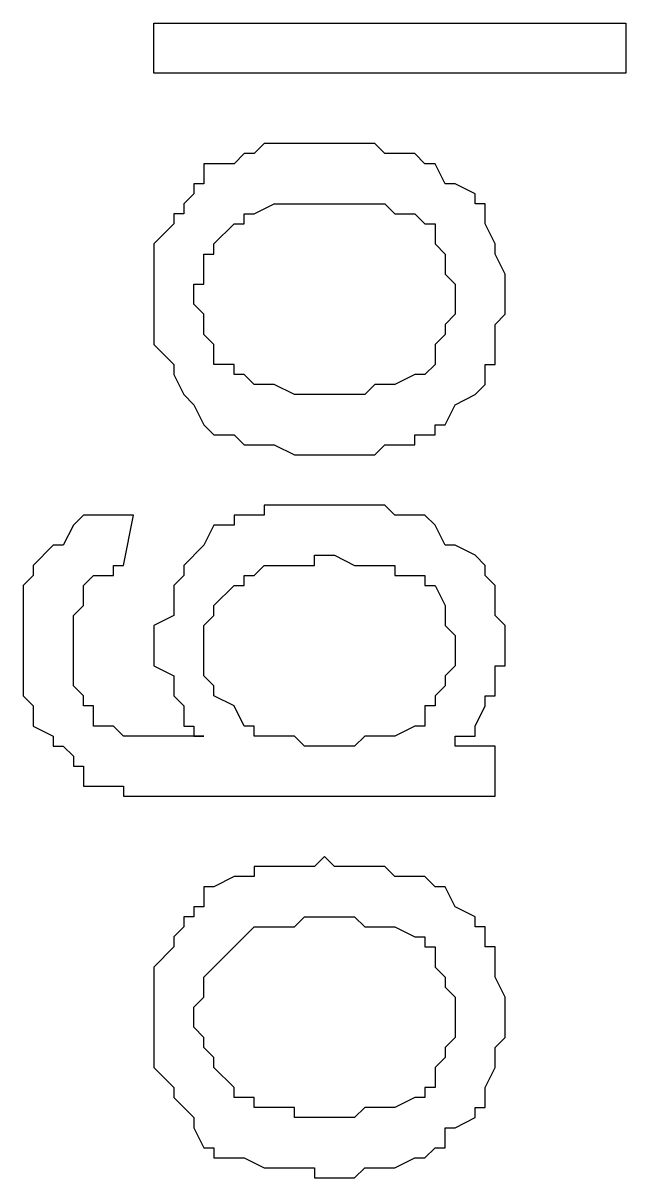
# Model space of a CAD drawing. Header units: millimetres. Extents: x -3 to 153, y 27 to 116.
# Drawn here: x 147.269 to 148.539, y 48.58 to 51.014 of the extents above; entities that cross this region are included whole.
import ezdxf

# ---------------------------------------------------------------- set-up
doc = ezdxf.new("R2010")
doc.units = ezdxf.units.MM
doc.header["$MEASUREMENT"] = 0
doc.layers.add('layer 1', color=7, linetype='Continuous')

msp = doc.modelspace()

# ---------------------------------------------------------------- linework, layer by layer
at = {"layer": 'layer 1', "color": 0}
for points, knots in [([(147.5442, 51.014), (147.5442, 51.014), (147.5442, 50.9082), (147.5442, 50.9082), (147.5442, 50.9082), (147.5442, 50.9082), (148.539, 50.9082), (148.539, 50.9082), (148.539, 50.9082), (148.539, 50.9082), (148.539, 51.014), (148.539, 51.014), (148.539, 51.014), (148.539, 51.014), (147.5442, 51.014), (147.5442, 51.014)], [0, 0, 0, 0, 0.2, 0.2, 0.2, 0.2, 0.4, 0.4, 0.4, 0.4, 0.6, 0.6, 0.6, 0.6, 1, 1, 1, 1]), ([(147.904, 50.76), (147.904, 50.76), (148.0099, 50.76), (148.0099, 50.76), (148.0099, 50.76), (148.0099, 50.76), (148.031, 50.7389), (148.031, 50.7389), (148.031, 50.7389), (148.031, 50.7389), (148.0945, 50.7389), (148.0945, 50.7389), (148.0945, 50.7389), (148.0945, 50.7389), (148.1157, 50.7177), (148.1157, 50.7177), (148.1157, 50.7177), (148.1157, 50.7177), (148.1369, 50.7177), (148.1369, 50.7177), (148.1369, 50.7177), (148.1369, 50.7177), (148.158, 50.6754), (148.158, 50.6754), (148.158, 50.6754), (148.158, 50.6754), (148.1792, 50.6754), (148.1792, 50.6754), (148.1792, 50.6754), (148.1792, 50.6754), (148.2215, 50.6542), (148.2215, 50.6542), (148.2215, 50.6542), (148.2215, 50.6542), (148.2215, 50.633), (148.2215, 50.633), (148.2215, 50.633), (148.2215, 50.633), (148.2427, 50.633), (148.2427, 50.633), (148.2427, 50.633), (148.2427, 50.633), (148.2427, 50.5907), (148.2427, 50.5907), (148.2427, 50.5907), (148.2427, 50.5907), (148.2639, 50.5484), (148.2639, 50.5484), (148.2639, 50.5484), (148.2639, 50.5484), (148.2639, 50.5272), (148.2639, 50.5272), (148.2639, 50.5272), (148.2639, 50.5272), (148.285, 50.4849), (148.285, 50.4849), (148.285, 50.4849), (148.285, 50.4849), (148.285, 50.4002), (148.285, 50.4002), (148.285, 50.4002), (148.285, 50.4002), (148.2639, 50.379), (148.2639, 50.379), (148.2639, 50.379), (148.2639, 50.379), (148.2639, 50.2944), (148.2639, 50.2944), (148.2639, 50.2944), (148.2639, 50.2944), (148.2427, 50.2944), (148.2427, 50.2944), (148.2427, 50.2944), (148.2427, 50.2944), (148.2427, 50.252), (148.2427, 50.252), (148.2427, 50.252), (148.2427, 50.252), (148.2215, 50.2309), (148.2215, 50.2309), (148.2215, 50.2309), (148.2215, 50.2309), (148.1792, 50.2097), (148.1792, 50.2097), (148.1792, 50.2097), (148.1792, 50.2097), (148.158, 50.1674), (148.158, 50.1674), (148.158, 50.1674), (148.158, 50.1674), (148.1369, 50.1674), (148.1369, 50.1674), (148.1369, 50.1674), (148.1369, 50.1674), (148.1369, 50.1462), (148.1369, 50.1462), (148.1369, 50.1462), (148.1369, 50.1462), (148.0945, 50.1462), (148.0945, 50.1462), (148.0945, 50.1462), (148.0945, 50.1462), (148.0945, 50.125), (148.0945, 50.125), (148.0945, 50.125), (148.0945, 50.125), (148.031, 50.125), (148.031, 50.125), (148.031, 50.125), (148.031, 50.125), (148.0099, 50.1039), (148.0099, 50.1039), (148.0099, 50.1039), (148.0099, 50.1039), (147.8405, 50.1039), (147.8405, 50.1039), (147.8405, 50.1039), (147.8405, 50.1039), (147.7982, 50.125), (147.7982, 50.125), (147.7982, 50.125), (147.7982, 50.125), (147.7347, 50.125), (147.7347, 50.125), (147.7347, 50.125), (147.7347, 50.125), (147.7135, 50.1462), (147.7135, 50.1462), (147.7135, 50.1462), (147.7135, 50.1462), (147.6712, 50.1462), (147.6712, 50.1462), (147.6712, 50.1462), (147.6712, 50.1462), (147.65, 50.1674), (147.65, 50.1674), (147.65, 50.1674), (147.65, 50.1674), (147.6289, 50.2097), (147.6289, 50.2097), (147.6289, 50.2097), (147.6289, 50.2097), (147.6077, 50.2309), (147.6077, 50.2309), (147.6077, 50.2309), (147.6077, 50.2309), (147.5865, 50.2732), (147.5865, 50.2732), (147.5865, 50.2732), (147.5865, 50.2732), (147.5865, 50.2944), (147.5865, 50.2944), (147.5865, 50.2944), (147.5865, 50.2944), (147.5442, 50.3367), (147.5442, 50.3367), (147.5442, 50.3367), (147.5442, 50.3367), (147.5442, 50.5484), (147.5442, 50.5484), (147.5442, 50.5484), (147.5442, 50.5484), (147.5865, 50.5907), (147.5865, 50.5907), (147.5865, 50.5907), (147.5865, 50.5907), (147.5865, 50.6119), (147.5865, 50.6119), (147.5865, 50.6119), (147.5865, 50.6119), (147.6077, 50.6119), (147.6077, 50.6119), (147.6077, 50.6119), (147.6077, 50.6119), (147.6077, 50.633), (147.6077, 50.633), (147.6077, 50.633), (147.6077, 50.633), (147.6289, 50.6542), (147.6289, 50.6542), (147.6289, 50.6542), (147.6289, 50.6542), (147.6289, 50.6754), (147.6289, 50.6754), (147.6289, 50.6754), (147.6289, 50.6754), (147.65, 50.6754), (147.65, 50.6754), (147.65, 50.6754), (147.65, 50.6754), (147.65, 50.7177), (147.65, 50.7177), (147.65, 50.7177), (147.65, 50.7177), (147.7135, 50.7177), (147.7135, 50.7177), (147.7135, 50.7177), (147.7135, 50.7177), (147.7347, 50.7389), (147.7347, 50.7389), (147.7347, 50.7389), (147.7347, 50.7389), (147.7559, 50.7389), (147.7559, 50.7389), (147.7559, 50.7389), (147.7559, 50.7389), (147.777, 50.76), (147.777, 50.76), (147.777, 50.76), (147.777, 50.76), (147.904, 50.76), (147.904, 50.76)], [0, 0, 0, 0, 0.018519, 0.018519, 0.018519, 0.018519, 0.037037, 0.037037, 0.037037, 0.037037, 0.055556, 0.055556, 0.055556, 0.055556, 0.074074, 0.074074, 0.074074, 0.074074, 0.092593, 0.092593, 0.092593, 0.092593, 0.111111, 0.111111, 0.111111, 0.111111, 0.12963, 0.12963, 0.12963, 0.12963, 0.148148, 0.148148, 0.148148, 0.148148, 0.166667, 0.166667, 0.166667, 0.166667, 0.185185, 0.185185, 0.185185, 0.185185, 0.203704, 0.203704, 0.203704, 0.203704, 0.222222, 0.222222, 0.222222, 0.222222, 0.240741, 0.240741, 0.240741, 0.240741, 0.259259, 0.259259, 0.259259, 0.259259, 0.277778, 0.277778, 0.277778, 0.277778, 0.296296, 0.296296, 0.296296, 0.296296, 0.314815, 0.314815, 0.314815, 0.314815, 0.333333, 0.333333, 0.333333, 0.333333, 0.351852, 0.351852, 0.351852, 0.351852, 0.37037, 0.37037, 0.37037, 0.37037, 0.388889, 0.388889, 0.388889, 0.388889, 0.407407, 0.407407, 0.407407, 0.407407, 0.425926, 0.425926, 0.425926, 0.425926, 0.444444, 0.444444, 0.444444, 0.444444, 0.462963, 0.462963, 0.462963, 0.462963, 0.481481, 0.481481, 0.481481, 0.481481, 0.5, 0.5, 0.5, 0.5, 0.518519, 0.518519, 0.518519, 0.518519, 0.537037, 0.537037, 0.537037, 0.537037, 0.555556, 0.555556, 0.555556, 0.555556, 0.574074, 0.574074, 0.574074, 0.574074, 0.592593, 0.592593, 0.592593, 0.592593, 0.611111, 0.611111, 0.611111, 0.611111, 0.62963, 0.62963, 0.62963, 0.62963, 0.648148, 0.648148, 0.648148, 0.648148, 0.666667, 0.666667, 0.666667, 0.666667, 0.685185, 0.685185, 0.685185, 0.685185, 0.703704, 0.703704, 0.703704, 0.703704, 0.722222, 0.722222, 0.722222, 0.722222, 0.740741, 0.740741, 0.740741, 0.740741, 0.759259, 0.759259, 0.759259, 0.759259, 0.777778, 0.777778, 0.777778, 0.777778, 0.796296, 0.796296, 0.796296, 0.796296, 0.814815, 0.814815, 0.814815, 0.814815, 0.833333, 0.833333, 0.833333, 0.833333, 0.851852, 0.851852, 0.851852, 0.851852, 0.87037, 0.87037, 0.87037, 0.87037, 0.888889, 0.888889, 0.888889, 0.888889, 0.907407, 0.907407, 0.907407, 0.907407, 0.925926, 0.925926, 0.925926, 0.925926, 0.944444, 0.944444, 0.944444, 0.944444, 0.962963, 0.962963, 0.962963, 0.962963, 1, 1, 1, 1]), ([(147.904, 50.633), (147.904, 50.633), (147.7982, 50.633), (147.7982, 50.633), (147.7982, 50.633), (147.7982, 50.633), (147.7559, 50.6119), (147.7559, 50.6119), (147.7559, 50.6119), (147.7559, 50.6119), (147.7347, 50.6119), (147.7347, 50.6119), (147.7347, 50.6119), (147.7347, 50.6119), (147.7347, 50.5907), (147.7347, 50.5907), (147.7347, 50.5907), (147.7347, 50.5907), (147.7135, 50.5907), (147.7135, 50.5907), (147.7135, 50.5907), (147.7135, 50.5907), (147.6712, 50.5484), (147.6712, 50.5484), (147.6712, 50.5484), (147.6712, 50.5484), (147.6712, 50.5272), (147.6712, 50.5272), (147.6712, 50.5272), (147.6712, 50.5272), (147.65, 50.5272), (147.65, 50.5272), (147.65, 50.5272), (147.65, 50.5272), (147.65, 50.4637), (147.65, 50.4637), (147.65, 50.4637), (147.65, 50.4637), (147.6289, 50.4637), (147.6289, 50.4637), (147.6289, 50.4637), (147.6289, 50.4637), (147.6289, 50.4214), (147.6289, 50.4214), (147.6289, 50.4214), (147.6289, 50.4214), (147.65, 50.4002), (147.65, 50.4002), (147.65, 50.4002), (147.65, 50.4002), (147.65, 50.3579), (147.65, 50.3579), (147.65, 50.3579), (147.65, 50.3579), (147.6712, 50.3367), (147.6712, 50.3367), (147.6712, 50.3367), (147.6712, 50.3367), (147.6712, 50.2944), (147.6712, 50.2944), (147.6712, 50.2944), (147.6712, 50.2944), (147.7135, 50.2944), (147.7135, 50.2944), (147.7135, 50.2944), (147.7135, 50.2944), (147.7135, 50.2732), (147.7135, 50.2732), (147.7135, 50.2732), (147.7135, 50.2732), (147.7347, 50.2732), (147.7347, 50.2732), (147.7347, 50.2732), (147.7347, 50.2732), (147.7559, 50.252), (147.7559, 50.252), (147.7559, 50.252), (147.7559, 50.252), (147.7982, 50.252), (147.7982, 50.252), (147.7982, 50.252), (147.7982, 50.252), (147.8405, 50.2309), (147.8405, 50.2309), (147.8405, 50.2309), (147.8405, 50.2309), (147.9887, 50.2309), (147.9887, 50.2309), (147.9887, 50.2309), (147.9887, 50.2309), (148.0099, 50.252), (148.0099, 50.252), (148.0099, 50.252), (148.0099, 50.252), (148.0522, 50.252), (148.0522, 50.252), (148.0522, 50.252), (148.0522, 50.252), (148.0945, 50.2732), (148.0945, 50.2732), (148.0945, 50.2732), (148.0945, 50.2732), (148.1157, 50.2732), (148.1157, 50.2732), (148.1157, 50.2732), (148.1157, 50.2732), (148.1369, 50.2944), (148.1369, 50.2944), (148.1369, 50.2944), (148.1369, 50.2944), (148.1369, 50.3367), (148.1369, 50.3367), (148.1369, 50.3367), (148.1369, 50.3367), (148.158, 50.3579), (148.158, 50.3579), (148.158, 50.3579), (148.158, 50.3579), (148.158, 50.379), (148.158, 50.379), (148.158, 50.379), (148.158, 50.379), (148.1792, 50.4002), (148.1792, 50.4002), (148.1792, 50.4002), (148.1792, 50.4002), (148.1792, 50.4637), (148.1792, 50.4637), (148.1792, 50.4637), (148.1792, 50.4637), (148.158, 50.4849), (148.158, 50.4849), (148.158, 50.4849), (148.158, 50.4849), (148.158, 50.5272), (148.158, 50.5272), (148.158, 50.5272), (148.158, 50.5272), (148.1369, 50.5484), (148.1369, 50.5484), (148.1369, 50.5484), (148.1369, 50.5484), (148.1369, 50.5907), (148.1369, 50.5907), (148.1369, 50.5907), (148.1369, 50.5907), (148.1157, 50.5907), (148.1157, 50.5907), (148.1157, 50.5907), (148.1157, 50.5907), (148.0945, 50.6119), (148.0945, 50.6119), (148.0945, 50.6119), (148.0945, 50.6119), (148.0522, 50.6119), (148.0522, 50.6119), (148.0522, 50.6119), (148.0522, 50.6119), (148.031, 50.633), (148.031, 50.633), (148.031, 50.633), (148.031, 50.633), (147.904, 50.633), (147.904, 50.633)], [0, 0, 0, 0, 0.02381, 0.02381, 0.02381, 0.02381, 0.047619, 0.047619, 0.047619, 0.047619, 0.071429, 0.071429, 0.071429, 0.071429, 0.095238, 0.095238, 0.095238, 0.095238, 0.119048, 0.119048, 0.119048, 0.119048, 0.142857, 0.142857, 0.142857, 0.142857, 0.166667, 0.166667, 0.166667, 0.166667, 0.190476, 0.190476, 0.190476, 0.190476, 0.214286, 0.214286, 0.214286, 0.214286, 0.238095, 0.238095, 0.238095, 0.238095, 0.261905, 0.261905, 0.261905, 0.261905, 0.285714, 0.285714, 0.285714, 0.285714, 0.309524, 0.309524, 0.309524, 0.309524, 0.333333, 0.333333, 0.333333, 0.333333, 0.357143, 0.357143, 0.357143, 0.357143, 0.380952, 0.380952, 0.380952, 0.380952, 0.404762, 0.404762, 0.404762, 0.404762, 0.428571, 0.428571, 0.428571, 0.428571, 0.452381, 0.452381, 0.452381, 0.452381, 0.47619, 0.47619, 0.47619, 0.47619, 0.5, 0.5, 0.5, 0.5, 0.52381, 0.52381, 0.52381, 0.52381, 0.547619, 0.547619, 0.547619, 0.547619, 0.571429, 0.571429, 0.571429, 0.571429, 0.595238, 0.595238, 0.595238, 0.595238, 0.619048, 0.619048, 0.619048, 0.619048, 0.642857, 0.642857, 0.642857, 0.642857, 0.666667, 0.666667, 0.666667, 0.666667, 0.690476, 0.690476, 0.690476, 0.690476, 0.714286, 0.714286, 0.714286, 0.714286, 0.738095, 0.738095, 0.738095, 0.738095, 0.761905, 0.761905, 0.761905, 0.761905, 0.785714, 0.785714, 0.785714, 0.785714, 0.809524, 0.809524, 0.809524, 0.809524, 0.833333, 0.833333, 0.833333, 0.833333, 0.857143, 0.857143, 0.857143, 0.857143, 0.880952, 0.880952, 0.880952, 0.880952, 0.904762, 0.904762, 0.904762, 0.904762, 0.928571, 0.928571, 0.928571, 0.928571, 0.952381, 0.952381, 0.952381, 0.952381, 1, 1, 1, 1]), ([(147.5019, 49.9769), (147.5019, 49.9769), (147.4807, 49.871), (147.4807, 49.871), (147.4807, 49.871), (147.4807, 49.871), (147.4595, 49.871), (147.4595, 49.871), (147.4595, 49.871), (147.4595, 49.871), (147.4595, 49.8499), (147.4595, 49.8499), (147.4595, 49.8499), (147.4595, 49.8499), (147.4172, 49.8499), (147.4172, 49.8499), (147.4172, 49.8499), (147.4172, 49.8499), (147.396, 49.8287), (147.396, 49.8287), (147.396, 49.8287), (147.396, 49.8287), (147.396, 49.7864), (147.396, 49.7864), (147.396, 49.7864), (147.396, 49.7864), (147.3749, 49.7652), (147.3749, 49.7652), (147.3749, 49.7652), (147.3749, 49.7652), (147.3749, 49.617), (147.3749, 49.617), (147.3749, 49.617), (147.3749, 49.617), (147.396, 49.5959), (147.396, 49.5959), (147.396, 49.5959), (147.396, 49.5959), (147.396, 49.5747), (147.396, 49.5747), (147.396, 49.5747), (147.396, 49.5747), (147.4172, 49.5747), (147.4172, 49.5747), (147.4172, 49.5747), (147.4172, 49.5747), (147.4172, 49.5324), (147.4172, 49.5324), (147.4172, 49.5324), (147.4172, 49.5324), (147.4595, 49.5324), (147.4595, 49.5324), (147.4595, 49.5324), (147.4595, 49.5324), (147.4807, 49.5112), (147.4807, 49.5112), (147.4807, 49.5112), (147.4807, 49.5112), (147.65, 49.5112), (147.65, 49.5112), (147.65, 49.5112), (147.65, 49.5112), (147.6289, 49.5112), (147.6289, 49.5112), (147.6289, 49.5112), (147.6289, 49.5112), (147.6289, 49.5324), (147.6289, 49.5324), (147.6289, 49.5324), (147.6289, 49.5324), (147.6077, 49.5324), (147.6077, 49.5324), (147.6077, 49.5324), (147.6077, 49.5324), (147.6077, 49.5747), (147.6077, 49.5747), (147.6077, 49.5747), (147.6077, 49.5747), (147.5865, 49.5959), (147.5865, 49.5959), (147.5865, 49.5959), (147.5865, 49.5959), (147.5865, 49.6382), (147.5865, 49.6382), (147.5865, 49.6382), (147.5865, 49.6382), (147.5442, 49.6594), (147.5442, 49.6594), (147.5442, 49.6594), (147.5442, 49.6594), (147.5442, 49.744), (147.5442, 49.744), (147.5442, 49.744), (147.5442, 49.744), (147.5865, 49.7652), (147.5865, 49.7652), (147.5865, 49.7652), (147.5865, 49.7652), (147.5865, 49.8287), (147.5865, 49.8287), (147.5865, 49.8287), (147.5865, 49.8287), (147.6077, 49.8499), (147.6077, 49.8499), (147.6077, 49.8499), (147.6077, 49.8499), (147.6077, 49.871), (147.6077, 49.871), (147.6077, 49.871), (147.6077, 49.871), (147.65, 49.9134), (147.65, 49.9134), (147.65, 49.9134), (147.65, 49.9134), (147.6712, 49.9557), (147.6712, 49.9557), (147.6712, 49.9557), (147.6712, 49.9557), (147.7135, 49.9557), (147.7135, 49.9557), (147.7135, 49.9557), (147.7135, 49.9557), (147.7135, 49.9769), (147.7135, 49.9769), (147.7135, 49.9769), (147.7135, 49.9769), (147.777, 49.9769), (147.777, 49.9769), (147.777, 49.9769), (147.777, 49.9769), (147.777, 49.998), (147.777, 49.998), (147.777, 49.998), (147.777, 49.998), (148.031, 49.998), (148.031, 49.998), (148.031, 49.998), (148.031, 49.998), (148.0522, 49.9769), (148.0522, 49.9769), (148.0522, 49.9769), (148.0522, 49.9769), (148.1157, 49.9769), (148.1157, 49.9769), (148.1157, 49.9769), (148.1157, 49.9769), (148.1369, 49.9557), (148.1369, 49.9557), (148.1369, 49.9557), (148.1369, 49.9557), (148.158, 49.9134), (148.158, 49.9134), (148.158, 49.9134), (148.158, 49.9134), (148.1792, 49.9134), (148.1792, 49.9134), (148.1792, 49.9134), (148.1792, 49.9134), (148.2215, 49.8922), (148.2215, 49.8922), (148.2215, 49.8922), (148.2215, 49.8922), (148.2427, 49.871), (148.2427, 49.871), (148.2427, 49.871), (148.2427, 49.871), (148.2427, 49.8499), (148.2427, 49.8499), (148.2427, 49.8499), (148.2427, 49.8499), (148.2639, 49.8287), (148.2639, 49.8287), (148.2639, 49.8287), (148.2639, 49.8287), (148.2639, 49.7652), (148.2639, 49.7652), (148.2639, 49.7652), (148.2639, 49.7652), (148.285, 49.744), (148.285, 49.744), (148.285, 49.744), (148.285, 49.744), (148.285, 49.6594), (148.285, 49.6594), (148.285, 49.6594), (148.285, 49.6594), (148.2639, 49.6594), (148.2639, 49.6594), (148.2639, 49.6594), (148.2639, 49.6594), (148.2639, 49.5959), (148.2639, 49.5959), (148.2639, 49.5959), (148.2639, 49.5959), (148.2427, 49.5959), (148.2427, 49.5959), (148.2427, 49.5959), (148.2427, 49.5959), (148.2427, 49.5747), (148.2427, 49.5747), (148.2427, 49.5747), (148.2427, 49.5747), (148.2215, 49.5324), (148.2215, 49.5324), (148.2215, 49.5324), (148.2215, 49.5324), (148.2215, 49.5112), (148.2215, 49.5112), (148.2215, 49.5112), (148.2215, 49.5112), (148.1792, 49.5112), (148.1792, 49.5112), (148.1792, 49.5112), (148.1792, 49.5112), (148.1792, 49.49), (148.1792, 49.49), (148.1792, 49.49), (148.1792, 49.49), (148.2639, 49.49), (148.2639, 49.49), (148.2639, 49.49), (148.2639, 49.49), (148.2639, 49.3842), (148.2639, 49.3842), (148.2639, 49.3842), (148.2639, 49.3842), (147.65, 49.3842), (147.65, 49.3842), (147.65, 49.3842), (147.6077, 49.3842), (147.5654, 49.3842), (147.523, 49.3842), (147.523, 49.3842), (147.523, 49.3842), (147.4807, 49.3842), (147.4807, 49.3842), (147.4807, 49.3842), (147.4807, 49.3842), (147.4807, 49.4054), (147.4807, 49.4054), (147.4807, 49.4054), (147.4807, 49.4054), (147.396, 49.4054), (147.396, 49.4054), (147.396, 49.4054), (147.396, 49.4054), (147.396, 49.4477), (147.396, 49.4477), (147.396, 49.4477), (147.396, 49.4477), (147.3749, 49.4477), (147.3749, 49.4477), (147.3749, 49.4477), (147.3749, 49.4477), (147.3749, 49.4689), (147.3749, 49.4689), (147.3749, 49.4689), (147.3749, 49.4689), (147.3537, 49.49), (147.3537, 49.49), (147.3537, 49.49), (147.3537, 49.49), (147.3325, 49.49), (147.3325, 49.49), (147.3325, 49.49), (147.3325, 49.49), (147.3325, 49.5112), (147.3325, 49.5112), (147.3325, 49.5112), (147.3325, 49.5112), (147.2902, 49.5324), (147.2902, 49.5324), (147.2902, 49.5324), (147.2902, 49.5324), (147.2902, 49.5747), (147.2902, 49.5747), (147.2902, 49.5747), (147.2902, 49.5747), (147.269, 49.5959), (147.269, 49.5959), (147.269, 49.5959), (147.269, 49.5959), (147.269, 49.8287), (147.269, 49.8287), (147.269, 49.8287), (147.269, 49.8287), (147.2902, 49.8499), (147.2902, 49.8499), (147.2902, 49.8499), (147.2902, 49.8499), (147.2902, 49.871), (147.2902, 49.871), (147.2902, 49.871), (147.2902, 49.871), (147.3325, 49.9134), (147.3325, 49.9134), (147.3325, 49.9134), (147.3325, 49.9134), (147.3537, 49.9134), (147.3537, 49.9134), (147.3537, 49.9134), (147.3537, 49.9134), (147.3749, 49.9557), (147.3749, 49.9557), (147.3749, 49.9557), (147.3749, 49.9557), (147.396, 49.9769), (147.396, 49.9769), (147.396, 49.9769), (147.396, 49.9769), (147.5019, 49.9769), (147.5019, 49.9769)], [0, 0, 0, 0, 0.012658, 0.012658, 0.012658, 0.012658, 0.025316, 0.025316, 0.025316, 0.025316, 0.037975, 0.037975, 0.037975, 0.037975, 0.050633, 0.050633, 0.050633, 0.050633, 0.063291, 0.063291, 0.063291, 0.063291, 0.075949, 0.075949, 0.075949, 0.075949, 0.088608, 0.088608, 0.088608, 0.088608, 0.101266, 0.101266, 0.101266, 0.101266, 0.113924, 0.113924, 0.113924, 0.113924, 0.126582, 0.126582, 0.126582, 0.126582, 0.139241, 0.139241, 0.139241, 0.139241, 0.151899, 0.151899, 0.151899, 0.151899, 0.164557, 0.164557, 0.164557, 0.164557, 0.177215, 0.177215, 0.177215, 0.177215, 0.189873, 0.189873, 0.189873, 0.189873, 0.202532, 0.202532, 0.202532, 0.202532, 0.21519, 0.21519, 0.21519, 0.21519, 0.227848, 0.227848, 0.227848, 0.227848, 0.240506, 0.240506, 0.240506, 0.240506, 0.253165, 0.253165, 0.253165, 0.253165, 0.265823, 0.265823, 0.265823, 0.265823, 0.278481, 0.278481, 0.278481, 0.278481, 0.291139, 0.291139, 0.291139, 0.291139, 0.303797, 0.303797, 0.303797, 0.303797, 0.316456, 0.316456, 0.316456, 0.316456, 0.329114, 0.329114, 0.329114, 0.329114, 0.341772, 0.341772, 0.341772, 0.341772, 0.35443, 0.35443, 0.35443, 0.35443, 0.367089, 0.367089, 0.367089, 0.367089, 0.379747, 0.379747, 0.379747, 0.379747, 0.392405, 0.392405, 0.392405, 0.392405, 0.405063, 0.405063, 0.405063, 0.405063, 0.417722, 0.417722, 0.417722, 0.417722, 0.43038, 0.43038, 0.43038, 0.43038, 0.443038, 0.443038, 0.443038, 0.443038, 0.455696, 0.455696, 0.455696, 0.455696, 0.468354, 0.468354, 0.468354, 0.468354, 0.481013, 0.481013, 0.481013, 0.481013, 0.493671, 0.493671, 0.493671, 0.493671, 0.506329, 0.506329, 0.506329, 0.506329, 0.518987, 0.518987, 0.518987, 0.518987, 0.531646, 0.531646, 0.531646, 0.531646, 0.544304, 0.544304, 0.544304, 0.544304, 0.556962, 0.556962, 0.556962, 0.556962, 0.56962, 0.56962, 0.56962, 0.56962, 0.582278, 0.582278, 0.582278, 0.582278, 0.594937, 0.594937, 0.594937, 0.594937, 0.607595, 0.607595, 0.607595, 0.607595, 0.620253, 0.620253, 0.620253, 0.620253, 0.632911, 0.632911, 0.632911, 0.632911, 0.64557, 0.64557, 0.64557, 0.64557, 0.658228, 0.658228, 0.658228, 0.658228, 0.670886, 0.670886, 0.670886, 0.670886, 0.683544, 0.683544, 0.683544, 0.683544, 0.696203, 0.696203, 0.696203, 0.696203, 0.708861, 0.708861, 0.708861, 0.708861, 0.721519, 0.721519, 0.721519, 0.721519, 0.734177, 0.734177, 0.734177, 0.734177, 0.746835, 0.746835, 0.746835, 0.746835, 0.759494, 0.759494, 0.759494, 0.759494, 0.772152, 0.772152, 0.772152, 0.772152, 0.78481, 0.78481, 0.78481, 0.78481, 0.797468, 0.797468, 0.797468, 0.797468, 0.810127, 0.810127, 0.810127, 0.810127, 0.822785, 0.822785, 0.822785, 0.822785, 0.835443, 0.835443, 0.835443, 0.835443, 0.848101, 0.848101, 0.848101, 0.848101, 0.860759, 0.860759, 0.860759, 0.86076, 0.873418, 0.873418, 0.873418, 0.873418, 0.886076, 0.886076, 0.886076, 0.886076, 0.898734, 0.898734, 0.898734, 0.898734, 0.911392, 0.911392, 0.911392, 0.911392, 0.924051, 0.924051, 0.924051, 0.924051, 0.936709, 0.936709, 0.936709, 0.936709, 0.949367, 0.949367, 0.949367, 0.949367, 0.962025, 0.962025, 0.962025, 0.962025, 0.974684, 0.974684, 0.974684, 0.974684, 1, 1, 1, 1]), ([(147.9252, 49.8922), (147.9252, 49.8922), (147.8829, 49.8922), (147.8829, 49.8922), (147.8829, 49.8922), (147.8829, 49.8922), (147.8829, 49.871), (147.8829, 49.871), (147.8829, 49.871), (147.8829, 49.871), (147.777, 49.871), (147.777, 49.871), (147.777, 49.871), (147.777, 49.871), (147.7559, 49.8499), (147.7559, 49.8499), (147.7559, 49.8499), (147.7559, 49.8499), (147.7347, 49.8499), (147.7347, 49.8499), (147.7347, 49.8499), (147.7347, 49.8499), (147.7347, 49.8287), (147.7347, 49.8287), (147.7347, 49.8287), (147.7347, 49.8287), (147.7135, 49.8287), (147.7135, 49.8287), (147.7135, 49.8287), (147.7135, 49.8287), (147.6712, 49.7864), (147.6712, 49.7864), (147.6712, 49.7864), (147.6712, 49.7864), (147.6712, 49.7652), (147.6712, 49.7652), (147.6712, 49.7652), (147.6712, 49.7652), (147.65, 49.744), (147.65, 49.744), (147.65, 49.744), (147.65, 49.744), (147.65, 49.6382), (147.65, 49.6382), (147.65, 49.6382), (147.65, 49.6382), (147.6712, 49.617), (147.6712, 49.617), (147.6712, 49.617), (147.6712, 49.617), (147.6712, 49.5959), (147.6712, 49.5959), (147.6712, 49.5959), (147.6712, 49.5959), (147.7135, 49.5747), (147.7135, 49.5747), (147.7135, 49.5747), (147.7135, 49.5747), (147.7347, 49.5324), (147.7347, 49.5324), (147.7347, 49.5324), (147.7347, 49.5324), (147.7559, 49.5324), (147.7559, 49.5324), (147.7559, 49.5324), (147.7559, 49.5324), (147.7559, 49.5112), (147.7559, 49.5112), (147.7559, 49.5112), (147.7559, 49.5112), (147.8405, 49.5112), (147.8405, 49.5112), (147.8405, 49.5112), (147.8405, 49.5112), (147.8617, 49.49), (147.8617, 49.49), (147.8617, 49.49), (147.8617, 49.49), (147.9675, 49.49), (147.9675, 49.49), (147.9675, 49.49), (147.9675, 49.49), (147.9887, 49.5112), (147.9887, 49.5112), (147.9887, 49.5112), (147.9887, 49.5112), (148.0522, 49.5112), (148.0522, 49.5112), (148.0522, 49.5112), (148.0522, 49.5112), (148.0945, 49.5324), (148.0945, 49.5324), (148.0945, 49.5324), (148.0945, 49.5324), (148.1157, 49.5324), (148.1157, 49.5324), (148.1157, 49.5324), (148.1157, 49.5324), (148.1157, 49.5747), (148.1157, 49.5747), (148.1157, 49.5747), (148.1157, 49.5747), (148.1369, 49.5747), (148.1369, 49.5747), (148.1369, 49.5747), (148.1369, 49.5747), (148.1369, 49.5959), (148.1369, 49.5959), (148.1369, 49.5959), (148.1369, 49.5959), (148.158, 49.617), (148.158, 49.617), (148.158, 49.617), (148.158, 49.617), (148.158, 49.6382), (148.158, 49.6382), (148.158, 49.6382), (148.158, 49.6382), (148.1792, 49.6594), (148.1792, 49.6594), (148.1792, 49.6594), (148.1792, 49.6594), (148.1792, 49.7229), (148.1792, 49.7229), (148.1792, 49.7229), (148.1792, 49.7229), (148.158, 49.744), (148.158, 49.744), (148.158, 49.744), (148.158, 49.744), (148.158, 49.7864), (148.158, 49.7864), (148.158, 49.7864), (148.158, 49.7864), (148.1369, 49.8287), (148.1369, 49.8287), (148.1369, 49.8287), (148.1369, 49.8287), (148.1157, 49.8287), (148.1157, 49.8287), (148.1157, 49.8287), (148.1157, 49.8287), (148.1157, 49.8499), (148.1157, 49.8499), (148.1157, 49.8499), (148.1157, 49.8499), (148.0522, 49.8499), (148.0522, 49.8499), (148.0522, 49.8499), (148.0522, 49.8499), (148.0522, 49.871), (148.0522, 49.871), (148.0522, 49.871), (148.0522, 49.871), (147.9675, 49.871), (147.9675, 49.871), (147.9675, 49.871), (147.9675, 49.871), (147.9252, 49.8922), (147.9252, 49.8922)], [0, 0, 0, 0, 0.02439, 0.02439, 0.02439, 0.02439, 0.04878, 0.04878, 0.04878, 0.04878, 0.073171, 0.073171, 0.073171, 0.073171, 0.097561, 0.097561, 0.097561, 0.097561, 0.121951, 0.121951, 0.121951, 0.121951, 0.146341, 0.146341, 0.146341, 0.146341, 0.170732, 0.170732, 0.170732, 0.170732, 0.195122, 0.195122, 0.195122, 0.195122, 0.219512, 0.219512, 0.219512, 0.219512, 0.243902, 0.243902, 0.243902, 0.243902, 0.268293, 0.268293, 0.268293, 0.268293, 0.292683, 0.292683, 0.292683, 0.292683, 0.317073, 0.317073, 0.317073, 0.317073, 0.341463, 0.341463, 0.341463, 0.341463, 0.365854, 0.365854, 0.365854, 0.365854, 0.390244, 0.390244, 0.390244, 0.390244, 0.414634, 0.414634, 0.414634, 0.414634, 0.439024, 0.439024, 0.439024, 0.439024, 0.463415, 0.463415, 0.463415, 0.463415, 0.487805, 0.487805, 0.487805, 0.487805, 0.512195, 0.512195, 0.512195, 0.512195, 0.536585, 0.536585, 0.536585, 0.536585, 0.560976, 0.560976, 0.560976, 0.560976, 0.585366, 0.585366, 0.585366, 0.585366, 0.609756, 0.609756, 0.609756, 0.609756, 0.634146, 0.634146, 0.634146, 0.634146, 0.658537, 0.658537, 0.658537, 0.658537, 0.682927, 0.682927, 0.682927, 0.682927, 0.707317, 0.707317, 0.707317, 0.707317, 0.731707, 0.731707, 0.731707, 0.731707, 0.756098, 0.756098, 0.756098, 0.756098, 0.780488, 0.780488, 0.780488, 0.780488, 0.804878, 0.804878, 0.804878, 0.804878, 0.829268, 0.829268, 0.829268, 0.829268, 0.853659, 0.853659, 0.853659, 0.853659, 0.878049, 0.878049, 0.878049, 0.878049, 0.902439, 0.902439, 0.902439, 0.902439, 0.926829, 0.926829, 0.926829, 0.926829, 0.95122, 0.95122, 0.95122, 0.95122, 1, 1, 1, 1]), ([(147.904, 49.2572), (147.904, 49.2572), (147.9252, 49.236), (147.9252, 49.236), (147.9252, 49.236), (147.9252, 49.236), (148.031, 49.236), (148.031, 49.236), (148.031, 49.236), (148.031, 49.236), (148.0522, 49.2149), (148.0522, 49.2149), (148.0522, 49.2149), (148.0522, 49.2149), (148.1157, 49.2149), (148.1157, 49.2149), (148.1157, 49.2149), (148.1157, 49.2149), (148.1369, 49.1937), (148.1369, 49.1937), (148.1369, 49.1937), (148.1369, 49.1937), (148.158, 49.1937), (148.158, 49.1937), (148.158, 49.1937), (148.158, 49.1937), (148.1792, 49.1514), (148.1792, 49.1514), (148.1792, 49.1514), (148.1792, 49.1514), (148.2215, 49.1302), (148.2215, 49.1302), (148.2215, 49.1302), (148.2215, 49.1302), (148.2215, 49.109), (148.2215, 49.109), (148.2215, 49.109), (148.2215, 49.109), (148.2427, 49.109), (148.2427, 49.109), (148.2427, 49.109), (148.2427, 49.109), (148.2427, 49.0667), (148.2427, 49.0667), (148.2427, 49.0667), (148.2427, 49.0667), (148.2639, 49.0667), (148.2639, 49.0667), (148.2639, 49.0667), (148.2639, 49.0667), (148.2639, 49.0032), (148.2639, 49.0032), (148.2639, 49.0032), (148.2639, 49.0032), (148.285, 48.9609), (148.285, 48.9609), (148.285, 48.9609), (148.285, 48.9609), (148.285, 48.8762), (148.285, 48.8762), (148.285, 48.8762), (148.285, 48.8762), (148.2639, 48.855), (148.2639, 48.855), (148.2639, 48.855), (148.2639, 48.855), (148.2639, 48.8127), (148.2639, 48.8127), (148.2639, 48.8127), (148.2639, 48.8127), (148.2427, 48.7704), (148.2427, 48.7704), (148.2427, 48.7704), (148.2427, 48.7704), (148.2427, 48.728), (148.2427, 48.728), (148.2427, 48.728), (148.2427, 48.728), (148.2215, 48.728), (148.2215, 48.728), (148.2215, 48.728), (148.2215, 48.728), (148.2215, 48.7069), (148.2215, 48.7069), (148.2215, 48.7069), (148.2215, 48.7069), (148.1792, 48.6857), (148.1792, 48.6857), (148.1792, 48.6857), (148.1792, 48.6857), (148.158, 48.6857), (148.158, 48.6857), (148.158, 48.6857), (148.158, 48.6857), (148.158, 48.6434), (148.158, 48.6434), (148.158, 48.6434), (148.158, 48.6434), (148.1369, 48.6434), (148.1369, 48.6434), (148.1369, 48.6434), (148.1369, 48.6434), (148.1157, 48.6222), (148.1157, 48.6222), (148.1157, 48.6222), (148.1157, 48.6222), (148.0945, 48.6222), (148.0945, 48.6222), (148.0945, 48.6222), (148.0945, 48.6222), (148.0522, 48.601), (148.0522, 48.601), (148.0522, 48.601), (148.0522, 48.601), (147.9887, 48.601), (147.9887, 48.601), (147.9887, 48.601), (147.9887, 48.601), (147.9675, 48.5799), (147.9675, 48.5799), (147.9675, 48.5799), (147.9675, 48.5799), (147.8829, 48.5799), (147.8829, 48.5799), (147.8829, 48.5799), (147.8829, 48.5799), (147.8829, 48.601), (147.8829, 48.601), (147.8829, 48.601), (147.8829, 48.601), (147.777, 48.601), (147.777, 48.601), (147.777, 48.601), (147.777, 48.601), (147.7347, 48.6222), (147.7347, 48.6222), (147.7347, 48.6222), (147.7347, 48.6222), (147.6712, 48.6222), (147.6712, 48.6222), (147.6712, 48.6222), (147.6712, 48.6222), (147.6712, 48.6434), (147.6712, 48.6434), (147.6712, 48.6434), (147.6712, 48.6434), (147.65, 48.6434), (147.65, 48.6434), (147.65, 48.6434), (147.65, 48.6434), (147.6289, 48.6857), (147.6289, 48.6857), (147.6289, 48.6857), (147.6289, 48.6857), (147.6289, 48.7069), (147.6289, 48.7069), (147.6289, 48.7069), (147.6289, 48.7069), (147.5865, 48.7492), (147.5865, 48.7492), (147.5865, 48.7492), (147.5865, 48.7492), (147.5865, 48.7704), (147.5865, 48.7704), (147.5865, 48.7704), (147.5865, 48.7704), (147.5442, 48.8127), (147.5442, 48.8127), (147.5442, 48.8127), (147.5442, 48.8127), (147.5442, 49.0244), (147.5442, 49.0244), (147.5442, 49.0244), (147.5442, 49.0244), (147.5865, 49.0667), (147.5865, 49.0667), (147.5865, 49.0667), (147.5865, 49.0667), (147.5865, 49.0879), (147.5865, 49.0879), (147.5865, 49.0879), (147.5865, 49.0879), (147.6077, 49.109), (147.6077, 49.109), (147.6077, 49.109), (147.6077, 49.109), (147.6077, 49.1302), (147.6077, 49.1302), (147.6077, 49.1302), (147.6077, 49.1302), (147.6289, 49.1302), (147.6289, 49.1302), (147.6289, 49.1302), (147.6289, 49.1302), (147.6289, 49.1514), (147.6289, 49.1514), (147.6289, 49.1514), (147.6289, 49.1514), (147.65, 49.1514), (147.65, 49.1514), (147.65, 49.1514), (147.65, 49.1514), (147.65, 49.1937), (147.65, 49.1937), (147.65, 49.1937), (147.65, 49.1937), (147.6712, 49.1937), (147.6712, 49.1937), (147.6712, 49.1937), (147.6712, 49.1937), (147.7135, 49.2149), (147.7135, 49.2149), (147.7135, 49.2149), (147.7135, 49.2149), (147.7559, 49.2149), (147.7559, 49.2149), (147.7559, 49.2149), (147.7559, 49.2149), (147.7559, 49.236), (147.7559, 49.236), (147.7559, 49.236), (147.7559, 49.236), (147.8829, 49.236), (147.8829, 49.236), (147.8829, 49.236), (147.8829, 49.236), (147.904, 49.2572), (147.904, 49.2572)], [0, 0, 0, 0, 0.017241, 0.017241, 0.017241, 0.017241, 0.034483, 0.034483, 0.034483, 0.034483, 0.051724, 0.051724, 0.051724, 0.051724, 0.068966, 0.068966, 0.068966, 0.068966, 0.086207, 0.086207, 0.086207, 0.086207, 0.103448, 0.103448, 0.103448, 0.103448, 0.12069, 0.12069, 0.12069, 0.12069, 0.137931, 0.137931, 0.137931, 0.137931, 0.155172, 0.155172, 0.155172, 0.155172, 0.172414, 0.172414, 0.172414, 0.172414, 0.189655, 0.189655, 0.189655, 0.189655, 0.206897, 0.206897, 0.206897, 0.206897, 0.224138, 0.224138, 0.224138, 0.224138, 0.241379, 0.241379, 0.241379, 0.241379, 0.258621, 0.258621, 0.258621, 0.258621, 0.275862, 0.275862, 0.275862, 0.275862, 0.293103, 0.293103, 0.293103, 0.293103, 0.310345, 0.310345, 0.310345, 0.310345, 0.327586, 0.327586, 0.327586, 0.327586, 0.344828, 0.344828, 0.344828, 0.344828, 0.362069, 0.362069, 0.362069, 0.362069, 0.37931, 0.37931, 0.37931, 0.37931, 0.396552, 0.396552, 0.396552, 0.396552, 0.413793, 0.413793, 0.413793, 0.413793, 0.431034, 0.431034, 0.431034, 0.431034, 0.448276, 0.448276, 0.448276, 0.448276, 0.465517, 0.465517, 0.465517, 0.465517, 0.482759, 0.482759, 0.482759, 0.482759, 0.5, 0.5, 0.5, 0.5, 0.517241, 0.517241, 0.517241, 0.517241, 0.534483, 0.534483, 0.534483, 0.534483, 0.551724, 0.551724, 0.551724, 0.551724, 0.568966, 0.568966, 0.568966, 0.568966, 0.586207, 0.586207, 0.586207, 0.586207, 0.603448, 0.603448, 0.603448, 0.603448, 0.62069, 0.62069, 0.62069, 0.62069, 0.637931, 0.637931, 0.637931, 0.637931, 0.655172, 0.655172, 0.655172, 0.655172, 0.672414, 0.672414, 0.672414, 0.672414, 0.689655, 0.689655, 0.689655, 0.689655, 0.706897, 0.706897, 0.706897, 0.706897, 0.724138, 0.724138, 0.724138, 0.724138, 0.741379, 0.741379, 0.741379, 0.741379, 0.758621, 0.758621, 0.758621, 0.758621, 0.775862, 0.775862, 0.775862, 0.775862, 0.793103, 0.793103, 0.793103, 0.793103, 0.810345, 0.810345, 0.810345, 0.810345, 0.827586, 0.827586, 0.827586, 0.827586, 0.844828, 0.844828, 0.844828, 0.844828, 0.862069, 0.862069, 0.862069, 0.862069, 0.87931, 0.87931, 0.87931, 0.87931, 0.896552, 0.896552, 0.896552, 0.896552, 0.913793, 0.913793, 0.913793, 0.913793, 0.931034, 0.931034, 0.931034, 0.931034, 0.948276, 0.948276, 0.948276, 0.948276, 0.965517, 0.965517, 0.965517, 0.965517, 1, 1, 1, 1]), ([(147.904, 49.1302), (147.904, 49.1302), (147.8617, 49.1302), (147.8617, 49.1302), (147.8617, 49.1302), (147.8617, 49.1302), (147.8405, 49.109), (147.8405, 49.109), (147.8405, 49.109), (147.8405, 49.109), (147.7559, 49.109), (147.7559, 49.109), (147.7559, 49.109), (147.7559, 49.109), (147.7347, 49.0879), (147.7347, 49.0879), (147.7347, 49.0879), (147.7347, 49.0879), (147.7135, 49.0667), (147.7135, 49.0667), (147.7135, 49.0667), (147.7135, 49.0667), (147.6712, 49.0244), (147.6712, 49.0244), (147.6712, 49.0244), (147.6712, 49.0244), (147.65, 49.0032), (147.65, 49.0032), (147.65, 49.0032), (147.65, 49.0032), (147.65, 48.9609), (147.65, 48.9609), (147.65, 48.9609), (147.65, 48.9609), (147.6289, 48.9397), (147.6289, 48.9397), (147.6289, 48.9397), (147.6289, 48.9397), (147.6289, 48.8974), (147.6289, 48.8974), (147.6289, 48.8974), (147.6289, 48.8974), (147.65, 48.8762), (147.65, 48.8762), (147.65, 48.8762), (147.65, 48.8762), (147.65, 48.855), (147.65, 48.855), (147.65, 48.855), (147.65, 48.855), (147.6712, 48.8339), (147.6712, 48.8339), (147.6712, 48.8339), (147.6712, 48.8339), (147.6712, 48.8127), (147.6712, 48.8127), (147.6712, 48.8127), (147.6712, 48.8127), (147.7135, 48.7704), (147.7135, 48.7704), (147.7135, 48.7704), (147.7135, 48.7704), (147.7135, 48.7492), (147.7135, 48.7492), (147.7135, 48.7492), (147.7135, 48.7492), (147.7559, 48.7492), (147.7559, 48.7492), (147.7559, 48.7492), (147.7559, 48.7492), (147.7559, 48.728), (147.7559, 48.728), (147.7559, 48.728), (147.7559, 48.728), (147.8405, 48.728), (147.8405, 48.728), (147.8405, 48.728), (147.8405, 48.728), (147.8405, 48.7069), (147.8405, 48.7069), (147.8405, 48.7069), (147.8405, 48.7069), (147.9675, 48.7069), (147.9675, 48.7069), (147.9675, 48.7069), (147.9675, 48.7069), (147.9887, 48.728), (147.9887, 48.728), (147.9887, 48.728), (147.9887, 48.728), (148.0522, 48.728), (148.0522, 48.728), (148.0522, 48.728), (148.0522, 48.728), (148.0945, 48.7492), (148.0945, 48.7492), (148.0945, 48.7492), (148.0945, 48.7492), (148.1157, 48.7492), (148.1157, 48.7492), (148.1157, 48.7492), (148.1157, 48.7492), (148.1157, 48.7704), (148.1157, 48.7704), (148.1157, 48.7704), (148.1157, 48.7704), (148.1369, 48.7704), (148.1369, 48.7704), (148.1369, 48.7704), (148.1369, 48.7704), (148.1369, 48.8127), (148.1369, 48.8127), (148.1369, 48.8127), (148.1369, 48.8127), (148.158, 48.8339), (148.158, 48.8339), (148.158, 48.8339), (148.158, 48.8339), (148.158, 48.855), (148.158, 48.855), (148.158, 48.855), (148.158, 48.855), (148.1792, 48.8762), (148.1792, 48.8762), (148.1792, 48.8762), (148.1792, 48.8762), (148.1792, 48.9609), (148.1792, 48.9609), (148.1792, 48.9609), (148.1792, 48.9609), (148.158, 48.982), (148.158, 48.982), (148.158, 48.982), (148.158, 48.982), (148.158, 49.0032), (148.158, 49.0032), (148.158, 49.0032), (148.158, 49.0032), (148.1369, 49.0244), (148.1369, 49.0244), (148.1369, 49.0244), (148.1369, 49.0244), (148.1369, 49.0667), (148.1369, 49.0667), (148.1369, 49.0667), (148.1369, 49.0667), (148.1157, 49.0667), (148.1157, 49.0667), (148.1157, 49.0667), (148.1157, 49.0667), (148.1157, 49.0879), (148.1157, 49.0879), (148.1157, 49.0879), (148.1157, 49.0879), (148.0945, 49.0879), (148.0945, 49.0879), (148.0945, 49.0879), (148.0945, 49.0879), (148.0522, 49.109), (148.0522, 49.109), (148.0522, 49.109), (148.0522, 49.109), (147.9887, 49.109), (147.9887, 49.109), (147.9887, 49.109), (147.9887, 49.109), (147.9675, 49.1302), (147.9675, 49.1302), (147.9675, 49.1302), (147.9675, 49.1302), (147.904, 49.1302), (147.904, 49.1302)], [0, 0, 0, 0, 0.022727, 0.022727, 0.022727, 0.022727, 0.045455, 0.045455, 0.045455, 0.045455, 0.068182, 0.068182, 0.068182, 0.068182, 0.090909, 0.090909, 0.090909, 0.090909, 0.113636, 0.113636, 0.113636, 0.113636, 0.136364, 0.136364, 0.136364, 0.136364, 0.159091, 0.159091, 0.159091, 0.159091, 0.181818, 0.181818, 0.181818, 0.181818, 0.204545, 0.204545, 0.204545, 0.204545, 0.227273, 0.227273, 0.227273, 0.227273, 0.25, 0.25, 0.25, 0.25, 0.272727, 0.272727, 0.272727, 0.272727, 0.295455, 0.295455, 0.295455, 0.295455, 0.318182, 0.318182, 0.318182, 0.318182, 0.340909, 0.340909, 0.340909, 0.340909, 0.363636, 0.363636, 0.363636, 0.363636, 0.386364, 0.386364, 0.386364, 0.386364, 0.409091, 0.409091, 0.409091, 0.409091, 0.431818, 0.431818, 0.431818, 0.431818, 0.454545, 0.454545, 0.454545, 0.454545, 0.477273, 0.477273, 0.477273, 0.477273, 0.5, 0.5, 0.5, 0.5, 0.522727, 0.522727, 0.522727, 0.522727, 0.545455, 0.545455, 0.545455, 0.545455, 0.568182, 0.568182, 0.568182, 0.568182, 0.590909, 0.590909, 0.590909, 0.590909, 0.613636, 0.613636, 0.613636, 0.613636, 0.636364, 0.636364, 0.636364, 0.636364, 0.659091, 0.659091, 0.659091, 0.659091, 0.681818, 0.681818, 0.681818, 0.681818, 0.704545, 0.704545, 0.704545, 0.704545, 0.727273, 0.727273, 0.727273, 0.727273, 0.75, 0.75, 0.75, 0.75, 0.772727, 0.772727, 0.772727, 0.772727, 0.795455, 0.795455, 0.795455, 0.795455, 0.818182, 0.818182, 0.818182, 0.818182, 0.840909, 0.840909, 0.840909, 0.840909, 0.863636, 0.863636, 0.863636, 0.863636, 0.886364, 0.886364, 0.886364, 0.886364, 0.909091, 0.909091, 0.909091, 0.909091, 0.931818, 0.931818, 0.931818, 0.931818, 0.954545, 0.954545, 0.954545, 0.954545, 1, 1, 1, 1])]:
    msp.add_open_spline(points, degree=3, knots=knots, dxfattribs=at)

doc.saveas('drawing.dxf')
